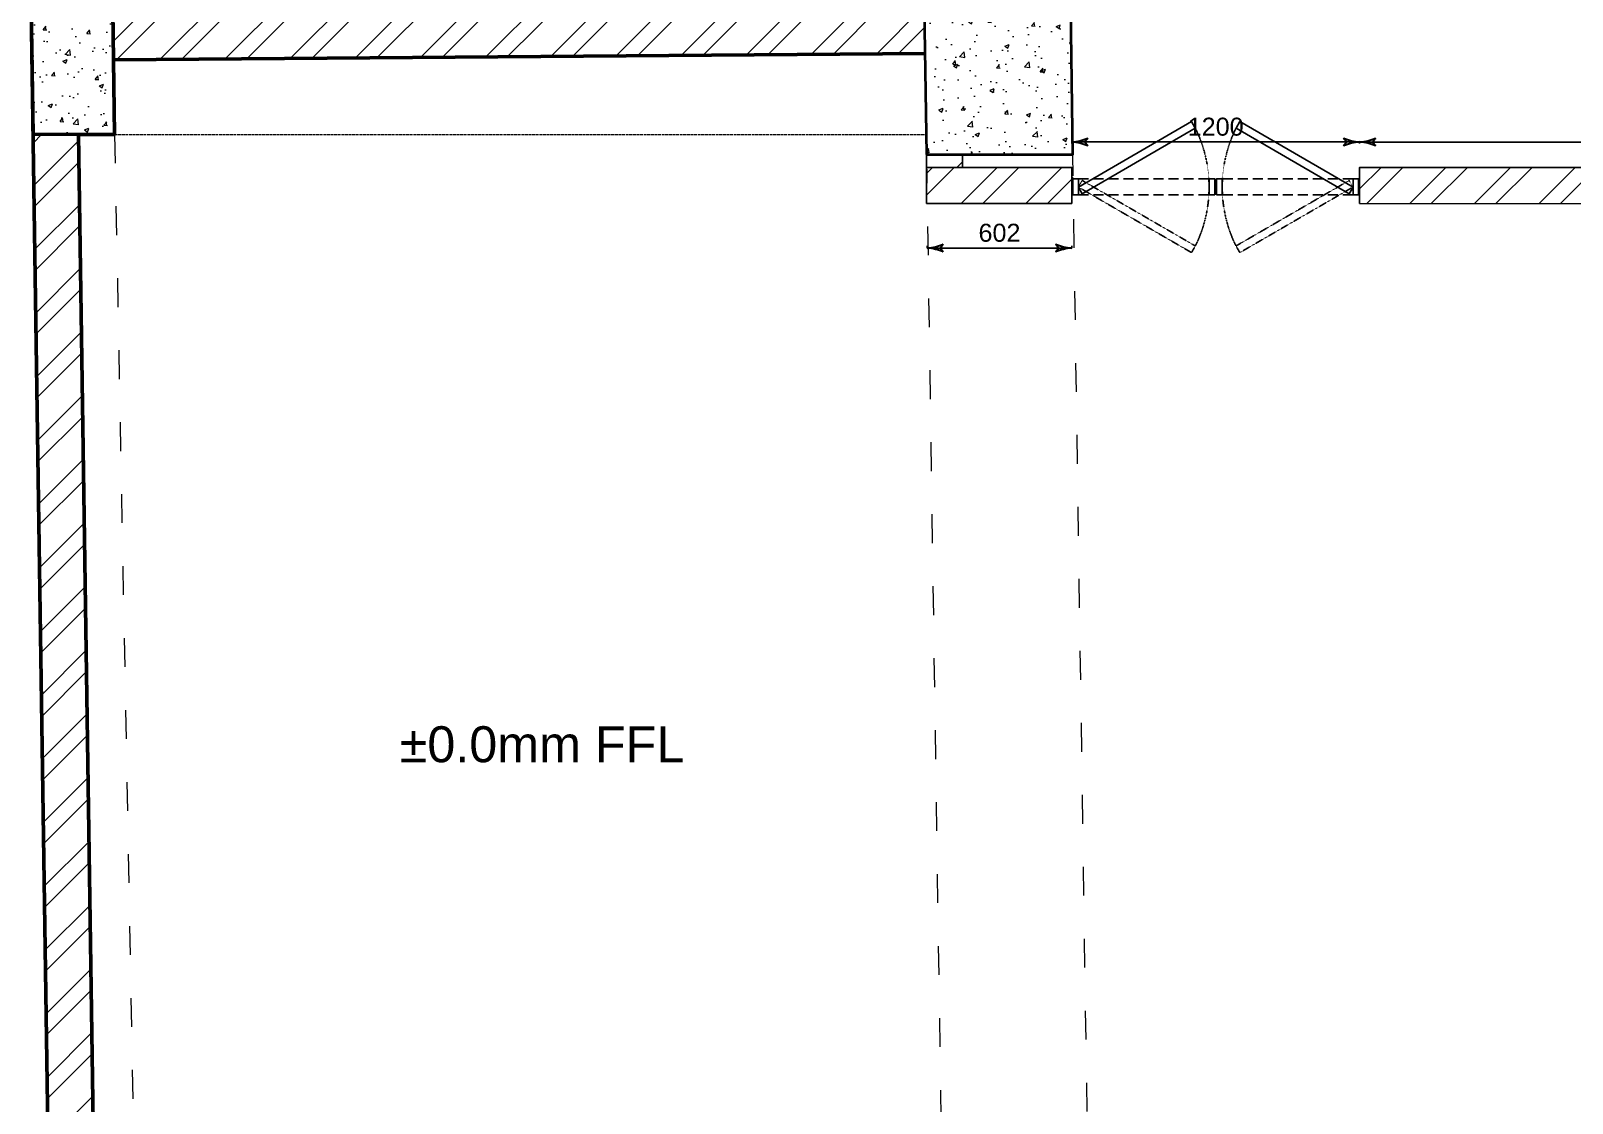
# Model space of a CAD drawing. Header units: millimetres. Extents: x 68727 to 319899, y -4876 to 265722.
# Drawn here: x 302938 to 309362, y 107028 to 111497 of the extents above; entities that cross this region are included whole.
import ezdxf

# ---------------------------------------------------------------- set-up
doc = ezdxf.new("R2010")
doc.units = ezdxf.units.MM
for name, pattern in [('ACAD_ISO02W100', [15, 12, -3]), ('ACAD_ISO03W100', [30, 12, -18]), ('HIDDEN', [9.525, 6.35, -3.175]), ('HIDDEN2', [0.1875, 0.125, -0.0625]), ('HIDDEN4', [0.09375, 0.0625, -0.03125]), ('JIS_02_1.2', [2.5, 1.25, -1.25])]:
    doc.linetypes.add(name, pattern=pattern)
doc.layers.add('Dimensions', color=172, linetype='Continuous')
doc.layers.add('Door', color=23, linetype='Continuous')
doc.layers.add('Furnitures', color=7, linetype='Continuous', lineweight=25, true_color=0x753b00)
for name, color, linetype, lineweight in [('HACH', 252, 'Continuous', 13), ('hidden line', 251, 'JIS_02_1.2', 20), ('LS_DR_Plan Beam', 9, 'HIDDEN', 0), ('LS_DR_Wall', 7, 'Continuous', 35), ('wall', 5, 'Continuous', 30)]:
    doc.layers.add(name, color=color, linetype=linetype, lineweight=lineweight)
doc.styles.get("Standard").update_dxf_attribs({"font": 'arial.ttf'})
doc.dimstyles.new('SC-25', dxfattribs={"dimtxt": 75, "dimasz": 0.4, "dimexe": 1, "dimexo": 100, "dimgap": 25, "dimtad": 1, "dimdec": 0, "dimzin": 0, "dimdsep": 46, "dimtxsty": 'Standard', "dimblk1": 'A1', "dimblk2": 'A1', "dimsah": 1, "dimcen": 0.09, "dimdle": 3, "dimclrd": 1, "dimclre": 1, "dimclrt": 1, "dimadec": 0, "dimazin": 0, "dimtfac": 1, "dimtdec": 0, "dimtofl": 0, "dimtmove": 0, "dimatfit": 2, "dimldrblk": 'A1', "dimfxl": 10, "dimfxlon": 1, "dimtolj": 1, "dimtzin": 0, "dimarcsym": 0})
pattern_1 = [(45, (-526060.14, -97174.19), (-134.70384, 134.70384), []), (45, (-525970.34, -97174.19), (-134.70384, 134.70384), [])]
pattern_2 = [(50, (-526060.14, -97174.19), (182.18467, -15.939086), [19.05, -209.55]), (355, (-526060.14, -97174.19), (-35.24342, 191.056845), [15.24, -167.640584]), (100.451445, (-526044.96, -97175.52), (146.941247, 175.117752), [16.19001, -178.090245]), (46.1842, (-526060.14, -97123.4), (271.07904, -42.04233), [28.575, -314.325]), (96.635558, (-526037.55, -97126.9), (237.40413, 247.426125), [24.28502, -267.13561]), (351.18415, (-526060.14, -97123.4), (237.40413, 247.42612), [22.85997, -251.45973]), (21, (-526034.74, -97136.09), (151.61439, -102.265198), [19.05, -209.55]), (326, (-526034.74, -97136.09), (61.80203, 184.187966), [15.24, -167.64]), (71.451445, (-526022.1, -97144.61), (213.41642, 81.92277), [16.19001, -178.089938]), (37.5, (-526060.14, -97174.19), (3.0886033, 84.555039), [0, -165.608, 0, -170.18, 0, -168.275]), (7.5, (-526060.14, -97174.19), (66.8196625, 100.180575), [0, -97.028, 0, -161.798, 0, -64.135]), (327.5, (-526116.78, -97174.19), (135.590595, -5.728744), [0, -63.5, 0, -198.12, 0, -262.89]), (317.5, (-526142.18, -97174.19), (148.129181, 25.426491), [0, -82.55, 0, -131.572, 0, -186.69])]

# ---------------------------------------------------------------- blocks, each defined once
blk = doc.blocks.new('A$C3B28073B')
at = {"layer": 'Furnitures', "linetype": 'HIDDEN2', "ltscale": 500}
for p, q in [((856.7, 461), (41.3, 461)), ((856.7, 361), (41.3, 361))]:
    blk.add_line(p, q, dxfattribs=at)
at = {"layer": 'Furnitures'}
for points in [[(150.8, 817.5), (856.7, 408.7), (832.9, 367.4), (126.9, 776.2)], [(0, 371), (6.1, 371), (6.1, 451), (0, 451)], [(41.3, 461), (41.3, 361), (6.1, 361), (6.1, 461)], [(891.9, 461), (891.9, 361), (856.7, 361), (856.7, 461)], [(891.9, 371), (898, 371), (898, 451), (891.9, 451)]]:
    blk.add_lwpolyline(points, close=True, dxfattribs=at)
at = {"layer": 'Furnitures', "linetype": 'HIDDEN4'}
blk.add_lwpolyline([(150.8, 0), (856.7, 408.7), (832.9, 450.1), (126.9, 41.3)], close=True, dxfattribs=at)
blk.add_arc((868.8, 408.7), 827.8, 153.65226, 206.34774, dxfattribs=at)
blk = doc.blocks.new('A1')
at = {"layer": 'wall', "color": 1}
for p, q in [((-138, 0), (-167, 40)), ((-167, -40), (-138, 0))]:
    blk.add_line(p, q, dxfattribs=at)
for centre, start, end in [((53, 586), 248, 264.8035), ((53, -586), 95.1965, 112)]:
    blk.add_arc(centre, 589, start, end, dxfattribs=at)
blk = doc.blocks.new('*D1020')
at = {"layer": 'Defpoints', "color": 0, "transparency": 16777216}
for p in [(308476.2, 111033.7), (307276.3, 110927.9), (308476.2, 110927.8)]:
    blk.add_point(p, dxfattribs=at)
at = {"layer": 'Dimensions', "color": 1, "lineweight": -2, "transparency": 16777216}
for p, q in [((307276.3, 111027.9), (307276.3, 111034.7)), ((307276.7, 111033.7), (308475.8, 111033.7)), ((308476.2, 111027.8), (308476.2, 111034.7))]:
    blk.add_line(p, q, dxfattribs=at)
at = {"layer": 'Dimensions', "color": 1, "lineweight": -2, "transparency": 16777216, "xscale": 0.4, "yscale": 0.4, "zscale": 0.4, "rotation": 180}
blk.add_blockref('A1', (307276.3, 111033.7), dxfattribs=at)
at = {"layer": 'Dimensions', "color": 1, "lineweight": -2, "transparency": 16777216, "xscale": 0.4, "yscale": 0.4, "zscale": 0.4}
blk.add_blockref('A1', (308476.2, 111033.7), dxfattribs=at)
at = {"layer": 'Dimensions', "color": 1, "transparency": 16777216, "insert": (307876.3, 111097), "char_height": 75, "attachment_point": 5}
blk.add_mtext('\\A1;1200', dxfattribs=at)
blk = doc.blocks.new('*D1021')
at = {"layer": 'Defpoints', "color": 0, "transparency": 16777216}
for p in [(316878.9, 111033.6), (308476.2, 110927.8), (316878.9, 110930.6)]:
    blk.add_point(p, dxfattribs=at)
at = {"layer": 'Dimensions', "color": 1, "lineweight": -2, "transparency": 16777216}
for p, q in [((308476.2, 111027.8), (308476.2, 111034.6)), ((308476.6, 111033.6), (316878.5, 111033.6)), ((316878.9, 111030.6), (316878.9, 111034.6))]:
    blk.add_line(p, q, dxfattribs=at)
at = {"layer": 'Dimensions', "color": 1, "lineweight": -2, "transparency": 16777216, "xscale": 0.4, "yscale": 0.4, "zscale": 0.4, "rotation": 180}
blk.add_blockref('A1', (308476.2, 111033.6), dxfattribs=at)
at = {"layer": 'Dimensions', "color": 1, "lineweight": -2, "transparency": 16777216, "xscale": 0.4, "yscale": 0.4, "zscale": 0.4}
blk.add_blockref('A1', (316878.9, 111033.6), dxfattribs=at)
at = {"layer": 'Dimensions', "color": 1, "transparency": 16777216, "insert": (312677.6, 111097), "char_height": 75, "attachment_point": 5}
blk.add_mtext('\\A1;8403', dxfattribs=at)
blk = doc.blocks.new('*D1055')
at = {"layer": 'Defpoints', "color": 0, "transparency": 16777216}
for p in [(306674.2, 110777.9), (307276.3, 110777.8), (307276.3, 110591.6)]:
    blk.add_point(p, dxfattribs=at)
at = {"layer": 'Dimensions', "color": 1, "lineweight": -2, "transparency": 16777216}
for p, q in [((306674.2, 110601.6), (306674.2, 110590.6)), ((306674.6, 110591.6), (307275.9, 110591.6)), ((307276.3, 110601.6), (307276.3, 110590.6))]:
    blk.add_line(p, q, dxfattribs=at)
at = {"layer": 'Dimensions', "color": 1, "lineweight": -2, "transparency": 16777216, "xscale": 0.4, "yscale": 0.4, "zscale": 0.4, "rotation": 180}
blk.add_blockref('A1', (306674.2, 110591.6), dxfattribs=at)
at = {"layer": 'Dimensions', "color": 1, "lineweight": -2, "transparency": 16777216, "xscale": 0.4, "yscale": 0.4, "zscale": 0.4}
blk.add_blockref('A1', (307276.3, 110591.6), dxfattribs=at)
at = {"layer": 'Dimensions', "color": 1, "transparency": 16777216, "insert": (306975.3, 110654.9), "char_height": 75, "attachment_point": 5}
blk.add_mtext('\\A1;602', dxfattribs=at)

msp = doc.modelspace()

# ---------------------------------------------------------------- hatches: boundary and pattern name
at = {"layer": 'HACH'}
h = msp.add_hatch(dxfattribs=at)
h.set_pattern_fill('AR-CONC', color=256)
h.set_pattern_definition(pattern_2)
h.paths.add_polyline_path([(302938.4, 111685.6), (302947.5, 111065.7), (303287.6, 111065.6), (303278.4, 111685.6)])
h = msp.add_hatch(dxfattribs=at)
h.set_pattern_fill('ANSI32', color=256, scale=20)
h.set_pattern_definition(pattern_1)
h.paths.add_polyline_path([(306665, 111401.9), (306662.1, 111592), (303278.4, 111685.6), (303283, 111375.6)])
h.paths.add_polyline_path([(306864.2, 97979.9), (307024.3, 97979.9), (306994, 100021.1), (306833.9, 100021)])
h.paths.add_polyline_path([(306873.4, 93855), (307033.5, 93855), (307033.5, 97360), (306873.4, 97360)])
h.paths.add_polyline_path([(317338.9, 94335), (317498.9, 94335), (317498.9, 97309.6), (317338.9, 97309.6)])
h.paths.add_polyline_path([(317298.9, 97919.6), (317498.9, 97919.6), (317498.9, 100021.6), (317298.9, 100021.6)])
h.paths.add_polyline_path([(317308.9, 100631.6), (317498.9, 100631.6), (317498.9, 105510.6), (317308.9, 105510.6)])
h = msp.add_hatch(dxfattribs=at)
h.set_pattern_fill('AR-CONC', color=256)
h.set_pattern_definition(pattern_2)
h.paths.add_polyline_path([(307281.3, 110982), (307272.2, 111592), (306662.1, 111592), (306671.2, 110982)])
h = msp.add_hatch(dxfattribs=at)
h.set_pattern_fill('ANSI32', color=256, scale=20)
h.set_pattern_definition(pattern_1)
h.paths.add_polyline_path([(303137.6, 111065.6), (302947.5, 111065.7), (303021.3, 106099.6), (303211.3, 106101.2)])
h = msp.add_hatch(dxfattribs=at)
h.set_pattern_fill('ANSI32', color=256, scale=20)
h.set_pattern_definition(pattern_1)
h.paths.add_polyline_path([(306671.2, 110982), (306672, 110928.9), (306821.2, 110928.9), (306821.2, 110982)])
h = msp.add_hatch(dxfattribs=at)
h.set_pattern_fill('ANSI32', color=5, scale=20)
h.set_pattern_definition([(45, (141281.14, 34686.36), (-134.70384, 134.70384), []), (45, (141370.94, 34686.36), (-134.70384, 134.70384), [])])
h.paths.add_polyline_path([(307276.3, 110927.9), (307282.1, 110927.9), (307284.3, 110777.8), (307276.3, 110777.8)])
h.paths.add_polyline_path([(307281.3, 110927.9), (306671.2, 110927.9), (306671.2, 110777.9), (307281.3, 110777.8)])
h = msp.add_hatch(dxfattribs=at)
h.set_pattern_fill('ANSI32', color=5, scale=20)
h.set_pattern_definition([(45, (170750.5, 112395.96), (-134.70384, 134.70384), []), (45, (170840.3, 112395.96), (-134.70384, 134.70384), [])])
h.paths.add_polyline_path([(308476.2, 110927.8), (308476.2, 110777.5), (317308.9, 110776.4), (317308.9, 110927.4)])

# ---------------------------------------------------------------- linework, layer by layer
at = {"color": 5}
for p, q in [((306671.2, 110982), (306671.2, 110777.9)), ((306821.2, 110982), (306821.2, 110928.9))]:
    msp.add_line(p, q, dxfattribs=at)
for points in [[(307276.3, 110777.8), (307276.3, 110927.9), (306671.2, 110927.9), (306671.2, 110777.9)], [(308476.2, 110777.5), (317308.9, 110776.4), (317308.9, 110927.4), (308476.2, 110927.8)]]:
    msp.add_lwpolyline(points, close=True, dxfattribs=at)
at = {"layer": 'hidden line', "linetype": 'ACAD_ISO02W100'}
msp.add_lwpolyline([(303287.6, 111065.6), (306670, 111065.6)], dxfattribs=at)
at = {"layer": 'LS_DR_Plan Beam', "linetype": 'ACAD_ISO03W100', "ltscale": 10, "transparency": 33554508}
for p, q in [((303287.6, 111065.6), (303381.3, 106102.6)), ((306671.2, 110982), (306743.8, 106093)), ((307353.8, 106093), (307281.3, 110982))]:
    msp.add_line(p, q, dxfattribs=at)
at = {"layer": 'LS_DR_Wall', "lineweight": 50, "ltscale": 0.25}
msp.add_line((306665, 111401.9), (303283, 111375.6), dxfattribs=at)
msp.add_lwpolyline([(307474.3, 97980), (307483.5, 97360), (306873.4, 97360), (306833.9, 100021), (303111.5, 100021), (302938.3, 111685.6), (303278.4, 111685.6), (303287.6, 111065.6), (303137.6, 111065.6), (303211.3, 106102.6), (303381.3, 106102.6), (303390.3, 105492.6), (303220.3, 105492.6), (303292.8, 100611.6), (303462.8, 100611.6), (303469.5, 100161.6), (306831.8, 100161.6), (306824.9, 100631), (307434.9, 100631), (307444, 100021), (306994, 100021), (307024.3, 97980), (307474.3, 97980)], dxfattribs=at)
msp.add_lwpolyline([(303287.6, 111065.6), (302947.5, 111065.7), (302938.4, 111685.6), (303278.4, 111685.6)], close=True, dxfattribs=at)
at = {"layer": 'LS_DR_Wall', "ltscale": 0.25}
msp.add_lwpolyline([(306671.2, 110982), (307281.3, 110982), (307272.2, 111592), (306662.1, 111592)], close=True, dxfattribs=at)

# ---------------------------------------------------------------- block references
at = {"layer": 'Door', "yscale": 0.6680701754379051, "zscale": 0.6680701754379051}
for xscale in [-0.6680701754379051, 0.6680701754379051]:
    msp.add_blockref('A$C3B28073B', (307876.3, 110572.8), dxfattribs=dict(at, xscale=xscale))

# ---------------------------------------------------------------- texts
at = {"color": 7, "insert": (304475.9, 108598.8), "char_height": 150, "attachment_point": 1}
msp.add_mtext_dynamic_manual_height_columns('\\pxt5;%%P0.0mm FFL', width=24159.375, gutter_width=47.5, heights=[47.9], dxfattribs=at)

# ---------------------------------------------------------------- dimensions: what is measured, and where the dimension line sits
at = {"layer": 'Dimensions'}
for base, p1, p2, picture, middle in [((308476.2, 111033.7), (307276.3, 110927.9), (308476.2, 110927.8), '*D1020', (307876.3, 111097)), ((316878.9, 111033.6), (308476.2, 110927.8), (316878.9, 110930.6), '*D1021', (312677.6, 111097))]:
    dim = msp.add_linear_dim(base=base, p1=p1, p2=p2, dimstyle='SC-25', override={"dimtmove": 1}, dxfattribs=at)
    dim.commit()
    dim.dimension.update_dxf_attribs({"geometry": picture, "text_midpoint": middle})
dim = msp.add_linear_dim(base=(307276.3, 110591.6), p1=(306674.2, 110777.9), p2=(307276.3, 110777.8), dimstyle='SC-25', dxfattribs=at)
dim.commit()
dim.dimension.update_dxf_attribs({"geometry": '*D1055', "text_midpoint": (306975.3, 110654.9)})

doc.saveas('drawing.dxf')
